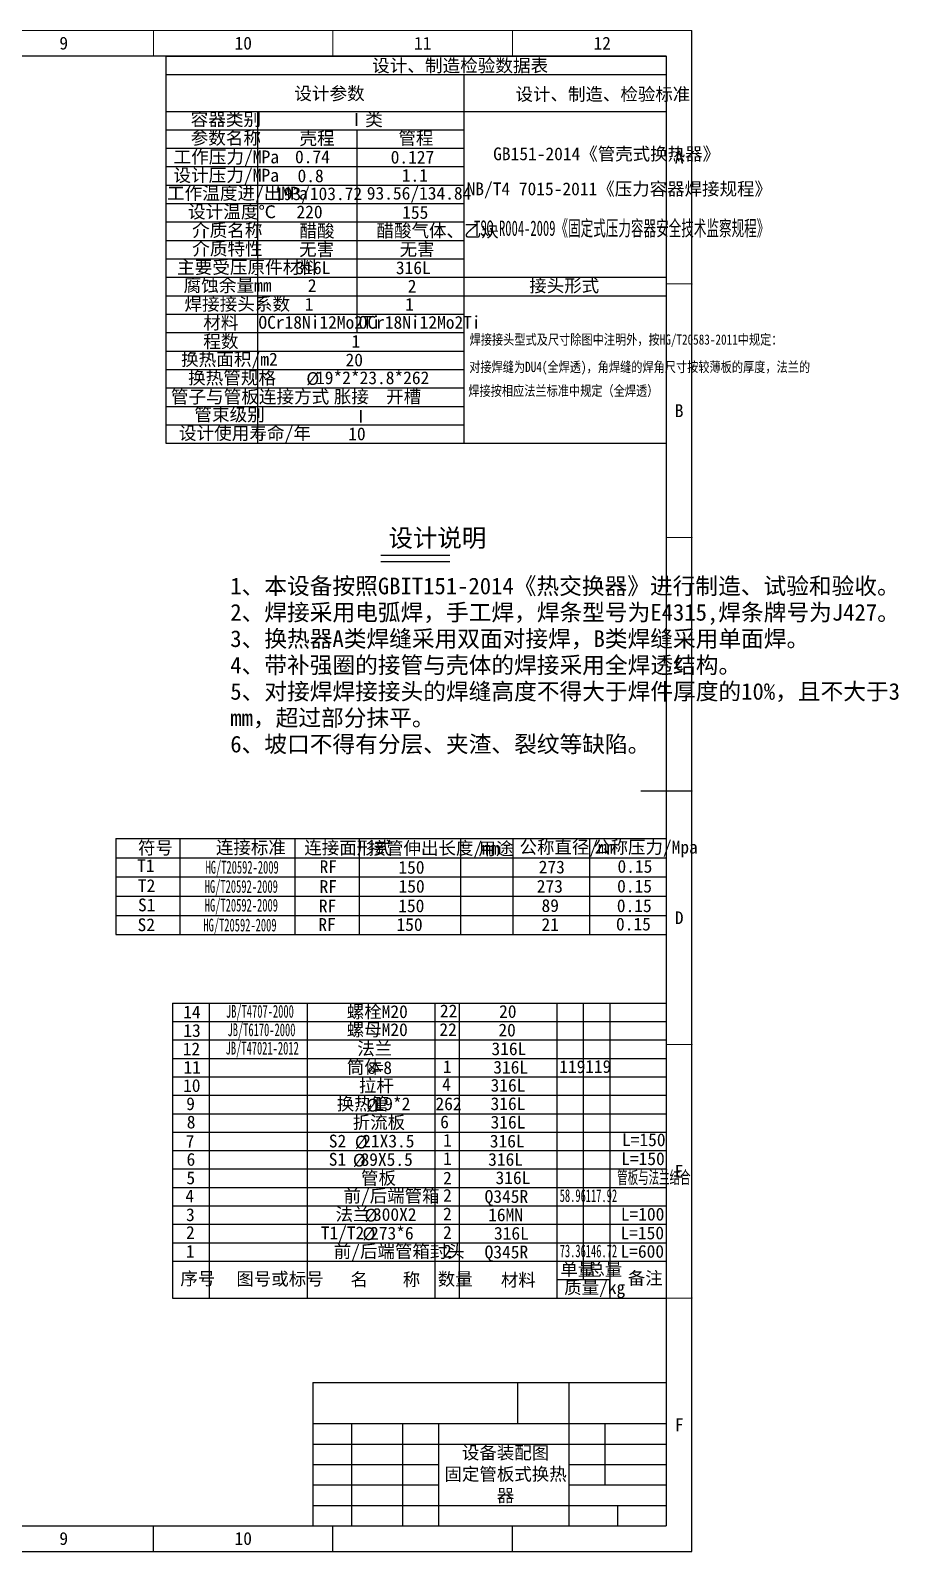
# Model space of a CAD drawing. Header units: millimetres. Extents: x 2 to 924, y -1 to 593.
# Drawn here: x 585 to 924, y -1 to 593 of the extents above; entities that cross this region are included whole.
import ezdxf

# ---------------------------------------------------------------- set-up
doc = ezdxf.new("R2010")
doc.units = ezdxf.units.MM
doc.header["$PDSIZE"] = -5
doc.layers.get('0').update_dxf_attribs({"lineweight": 25})
for name, color, linetype, lineweight in [('A图框', 7, 'Continuous', 18), ('文字', 7, 'Continuous', 25), ('文字说明', 7, 'Continuous', 25), ('框线', 7, 'Continuous', 25)]:
    doc.layers.add(name, color=color, linetype=linetype, lineweight=lineweight)
doc.styles.add('宽度小', font='', dxfattribs={"width": 0.6})
doc.styles.add('工程字', font='')
doc.styles.add('文字4', font='', dxfattribs={"width": 0.8})
doc.styles.add('文字7', font='')
doc.styles.add('汉字5', font='')
doc.styles.get('宽度小').set_extended_font_data('宋体')
doc.styles.get('工程字').set_extended_font_data('宋体')
doc.styles.get('文字4').set_extended_font_data('宋体')
doc.styles.get('文字7').set_extended_font_data('宋体')
doc.styles.get('汉字5').set_extended_font_data('宋体')

msp = doc.modelspace()

# ---------------------------------------------------------------- linework, layer by layer
for p, q in [((842.905, -1.058), (842.905, 592.942)), ((694.905, 64.942), (832.905, 64.942)), ((694.905, 64.942), (694.905, 8.942)), ((774.905, 48.942), (774.905, 64.942)), ((794.905, 8.942), (794.905, 64.942)), ((694.905, 48.942), (832.905, 48.942)), ((709.905, 48.942), (709.905, 8.942)), ((729.905, 48.942), (729.905, 8.942)), ((743.905, 48.942), (743.905, 8.942)), ((808.905, 48.942), (808.905, 48.942)), ((808.905, 48.942), (808.905, 24.942)), ((694.905, 40.942), (832.905, 40.942)), ((694.905, 32.942), (743.905, 32.942)), ((794.905, 32.942), (832.905, 32.942)), ((694.905, 24.942), (743.905, 24.942)), ((794.905, 24.942), (832.905, 24.942)), ((694.905, 16.942), (832.905, 16.942)), ((813.905, 8.942), (813.905, 16.942)), ((632.655, -1.058), (632.655, 8.942)), ((702.738, -1.058), (702.738, 8.942)), ((772.822, -1.058), (772.822, 8.942)), ((1.905, -1.058), (842.905, -1.058))]:
    msp.add_line(p, q)
for points in [[(832.905, 8.942, 0.6, 0.6, 0), (832.905, 582.942, 0.6, 0.6, 0)], [(26.905, 8.942, 0.6, 0.6, 0), (832.905, 8.942, 0.6, 0.6, 0)]]:
    msp.add_lwpolyline(points, format="xyseb")
for p in [(632.655, -1.058), (702.738, -1.058), (772.822, -1.058)]:
    msp.add_point(p)
at = {"layer": 'A图框'}
for p, q in [((842.905, 592.942), (1.905, 592.942)), ((632.655, 582.942), (632.655, 592.942)), ((702.738, 582.942), (702.738, 592.942)), ((772.822, 582.942), (772.822, 592.942)), ((842.905, 493.942), (832.905, 493.942)), ((842.905, 394.942), (832.905, 394.942)), ((842.905, 196.942), (832.905, 196.942)), ((842.905, 97.942), (832.905, 97.942))]:
    msp.add_line(p, q, dxfattribs=at)
for points in [[(832.905, 582.942, 0.6, 0.6, 0), (26.905, 582.942, 0.6, 0.6, 0)], [(842.905, 295.942, 0.6, 0.6, 0), (822.905, 295.942, 0.6, 0.6, 0)]]:
    msp.add_lwpolyline(points, format="xyseb", dxfattribs=at)
for p in [(632.655, 582.942), (702.738, 582.942), (772.822, 582.942), (842.905, 493.942), (842.905, 394.942), (842.905, 295.942), (842.905, 196.942), (842.905, 97.942)]:
    msp.add_point(p, dxfattribs=at)
at = {"layer": '文字'}
for p, q in [((721.359, 388.048), (748.413, 388.048)), ((721.359, 385.574), (748.413, 385.574))]:
    msp.add_line(p, q, dxfattribs=at)
at = {"layer": '框线'}
for p, q in [((637.422, 582.942), (832.905, 582.942)), ((637.422, 582.942), (637.422, 431.742)), ((637.422, 575.742), (832.905, 575.742)), ((753.834, 575.742), (753.834, 431.742)), ((637.422, 561.342), (753.834, 561.342)), ((673.219, 561.342), (673.219, 431.742)), ((712.078, 554.142), (712.078, 474.942)), ((637.422, 546.942), (753.834, 546.942)), ((637.422, 539.742), (753.834, 539.742)), ((637.422, 518.142), (753.834, 518.142)), ((637.422, 510.942), (753.834, 510.942)), ((637.422, 482.142), (753.834, 482.142)), ((637.422, 460.542), (753.834, 460.542)), ((637.422, 438.942), (753.834, 438.942)), ((637.422, 431.742), (832.905, 431.742)), ((617.905, 277.373), (617.905, 239.873)), ((617.905, 277.373), (832.905, 277.373)), ((642.905, 277.373), (642.905, 239.873)), ((687.905, 277.373), (687.905, 239.873)), ((712.905, 277.373), (712.905, 239.873)), ((752.589, 277.373), (752.589, 239.873)), ((772.905, 277.373), (772.905, 239.873)), ((802.905, 277.373), (802.905, 239.873)), ((617.905, 269.873), (832.905, 269.873)), ((617.905, 262.373), (832.905, 262.373)), ((617.905, 254.873), (832.905, 254.873)), ((617.905, 247.373), (832.905, 247.373)), ((617.905, 239.873), (832.905, 239.873)), ((640.13, 213.142), (832.905, 213.142)), ((640.13, 213.142), (640.13, 97.942)), ((654.383, 213.142), (654.383, 97.942)), ((692.68, 213.142), (692.68, 97.942)), ((742.451, 213.142), (742.451, 97.942)), ((752.022, 213.142), (752.022, 97.942)), ((790.117, 213.142), (790.117, 97.942)), ((800.38, 213.142), (800.38, 105.142)), ((810.799, 213.142), (810.799, 97.942)), ((640.13, 205.942), (832.905, 205.942)), ((640.13, 198.742), (832.905, 198.742)), ((640.13, 191.542), (832.905, 191.542)), ((640.13, 184.342), (832.905, 184.342)), ((640.13, 177.142), (832.905, 177.142)), ((640.13, 169.942), (832.905, 169.942)), ((640.13, 162.742), (832.905, 162.742)), ((640.13, 155.542), (832.905, 155.542)), ((640.13, 148.342), (832.905, 148.342)), ((640.13, 141.142), (832.905, 141.142)), ((640.13, 133.942), (832.905, 133.942)), ((640.13, 126.742), (832.905, 126.742)), ((640.13, 119.542), (832.905, 119.542)), ((640.13, 112.342), (832.905, 112.342)), ((790.117, 105.142), (810.799, 105.142)), ((640.13, 97.942), (832.905, 97.942))]:
    msp.add_line(p, q, dxfattribs=at)
at = {"layer": '框线', "ltscale": 10}
for p, q in [((753.834, 561.342), (832.905, 561.342)), ((637.422, 554.142), (753.834, 554.142)), ((637.422, 532.542), (753.834, 532.542)), ((637.422, 525.342), (753.834, 525.342)), ((637.422, 503.742), (753.834, 503.742)), ((637.422, 496.542), (753.834, 496.542)), ((753.834, 496.542), (832.905, 496.542)), ((637.422, 489.342), (753.834, 489.342)), ((753.834, 489.342), (832.905, 489.342)), ((637.422, 474.942), (753.834, 474.942)), ((637.422, 467.742), (753.834, 467.742)), ((637.422, 453.342), (753.834, 453.342)), ((637.422, 446.142), (753.834, 446.142))]:
    msp.add_line(p, q, dxfattribs=at)

# ---------------------------------------------------------------- texts
for s, height, style, p in [('设计、制造检验数据表', 5.04, '文字7', (718.009, 576.709)), ('设计参数', 5.04, '文字7', (687.624, 565.809)), ('设计、制造、检验标准', 5, '汉字5', (774.032, 565.542)), ('容器类别', 5.04, '文字7', (647.17, 555.731)), ('Ⅰ类', 5.04, '文字7', (708.451, 555.633)), ('参数名称', 5.04, '文字7', (647.153, 548.435)), ('壳程', 5, '汉字5', (689.689, 548.317)), ('管程', 5, '汉字5', (728.311, 548.373)), ('工作压力/MPa', 5.04, '文字7', (640.487, 541.038)), ('GB151-2014《管壳式换热器》', 5, '汉字5', (765.283, 542.254)), ('0.74', 5, '汉字5', (687.909, 541.074)), ('0.127', 5, '汉字5', (725.268, 540.955)), ('设计压力/MPa', 5.04, '文字7', (640.451, 533.871)), ('0.8', 5, '汉字5', (688.9, 533.675)), ('1.1', 5, '汉字5', (729.595, 533.86)), ('工作温度进/出MPa', 5.04, '文字7', (637.936, 526.87)), ('193/103.72', 5, '汉字5', (680.094, 526.681)), ('93.56/134.84', 5, '汉字5', (715.936, 526.865)), ('设计温度℃', 5.04, '文字7', (646.122, 519.624)), ('220', 5, '汉字5', (688.477, 519.573)), ('155', 5, '汉字5', (729.754, 519.377)), ('介质名称', 5.04, '文字7', (647.683, 512.368)), ('醋酸', 5, '汉字5', (689.692, 512.129)), ('醋酸气体、乙炔', 5, '汉字5', (719.767, 512.227)), ('介质特性', 5.04, '文字7', (647.769, 505.158)), ('无害', 5, '汉字5', (689.547, 504.94)), ('无害', 5, '汉字5', (728.751, 504.978)), ('主要受压原件材料', 5.04, '文字7', (641.861, 497.945)), ('316L', 5, '汉字5', (688.124, 497.765)), ('316L', 5, '汉字5', (727.298, 497.779)), ('腐蚀余量mm', 5.04, '文字7', (644.428, 490.881)), ('2', 5, '汉字5', (692.921, 490.847)), ('2', 5, '汉字5', (731.913, 490.588)), ('接头形式', 5, '汉字5', (779.379, 490.783)), ('焊接接头系数', 5.04, '文字7', (644.755, 483.581)), ('1', 5, '汉字5', (691.706, 483.524)), ('1', 5, '汉字5', (730.912, 483.455)), ('材料', 5.04, '文字7', (652.081, 476.273)), ('OCr18Ni12Mo2Ti', 5, '汉字5', (673.629, 476.446)), ('OCr18Ni12Mo2Ti', 5, '汉字5', (712.766, 476.446)), ('程数', 5.04, '文字7', (652.095, 468.965)), ('1', 5, '汉字5', (710.007, 469.031)), ('换热面积/m2', 5.04, '文字7', (643.406, 462.037)), ('20', 5, '汉字5', (707.643, 461.777)), ('换热管规格', 5.04, '文字7', (646.149, 454.816)), ('19*2*23.8*262', 5, '汉字5', (696.126, 454.811)), ('管子与管板连接方式', 5.04, '文字7', (639.417, 447.389)), ('管束级别', 5.04, '文字7', (648.612, 440.413)), ('Ⅰ', 5, '汉字5', (710.207, 439.733)), ('设计使用寿命/年', 5.04, '文字7', (642.589, 433.141)), ('10', 5, '汉字5', (708.688, 432.92)), ('符号', 5, '文字4', (626.616, 271.262)), ('连接标准', 5, '文字4', (657.048, 271.357)), ('连接面形式', 5, '文字4', (691.525, 271.284)), ('接管伸出长度/mm', 5, '文字4', (716.643, 271.138)), ('用途', 5, '文字4', (759.518, 270.961)), ('公称直径/mm', 5, '文字4', (775.567, 271.521)), ('公称压力/Mpa', 5, '文字4', (804.287, 271.496)), ('T1', 5, '汉字5', (626.245, 264.29)), ('RF', 5, '汉字5', (697.516, 263.872)), ('150', 5, '汉字5', (728.272, 263.642)), ('273', 5, '汉字5', (783.054, 263.758)), ('0.15', 5, '汉字5', (813.82, 264.007)), ('T2', 5, '汉字5', (626.574, 256.491)), ('RF', 5, '汉字5', (697.503, 256.134)), ('150', 5, '汉字5', (728.333, 256.242)), ('273', 5, '汉字5', (782.295, 256.24)), ('0.15', 5, '汉字5', (813.674, 256.288)), ('S1', 5, '汉字5', (626.594, 248.954)), ('RF', 5, '汉字5', (697.212, 248.53)), ('150', 5, '汉字5', (728.213, 248.613)), ('89', 5, '汉字5', (784.163, 248.712)), ('0.15', 5, '汉字5', (813.57, 248.656)), ('S2', 5, '汉字5', (626.446, 241.211)), ('RF', 5, '汉字5', (697.018, 241.322)), ('150', 5, '汉字5', (727.533, 241.297)), ('21', 5, '汉字5', (784.137, 241.297)), ('0.15', 5, '汉字5', (813.242, 241.487))]:
    msp.add_text(s, height=height, dxfattribs=dict(style=style)).set_placement(p)
for s, height, style, width, p in [('焊接接头型式及尺寸除图中注明外，按HG/T20583-2011中规定：', 4, '文字4', 0.8, (756.097, 470.237)), ('对接焊缝为DU4(全焊透)，角焊缝的焊角尺寸按较薄板的厚度，法兰的', 4, '文字4', 0.8, (755.931, 459.544)), ('焊接按相应法兰标准中规定（全焊透）', 4, '文字4', 0.8, (755.586, 450.245)), ('HG/T20592-2009', 5, '宽度小', 0.6, (652.983, 263.675)), ('HG/T20592-2009', 5, '宽度小', 0.6, (652.651, 256.169)), ('HG/T20592-2009', 5, '宽度小', 0.6, (652.677, 248.863)), ('HG/T20592-2009', 5, '宽度小', 0.6, (652.133, 241.102))]:
    msp.add_text(s, height=height, dxfattribs=dict(style=style, width=width)).set_placement(p)
at = {"style": '汉字5'}
for s, insert, char_height, width, attachment_point in [('NB/T4 7015-2011《压力容器焊接规程》', (754.899, 527.358), 5, 181.84358, 7), ('{\\H1.667x;%%C}', (692.335, 459.507), 3, 0.52662, 1), ('胀接  开槽', (703.089, 446.856), 5, 52.8352, 7), ('F', (837.905, 48.442), 5, 10, 5), ('10', (667.697, 4.01), 5, 70.08333, 5)]:
    msp.add_mtext(s, dxfattribs=dict(at, insert=insert, char_height=char_height, width=width, attachment_point=attachment_point))
at = {"insert": (770.126, 28.942), "char_height": 5, "attachment_point": 5, "style": '汉字5'}
msp.add_mtext_dynamic_manual_height_columns('设备装配图\\P固定管板式换热器', width=48.04405, gutter_width=15, heights=[0], dxfattribs=at)
at = {"layer": 'A图框', "char_height": 5, "attachment_point": 5, "style": '工程字'}
for s, insert, width in [('9', (597.613, 587.942), 70.08333), ('10', (667.697, 587.942), 70.08333), ('11', (737.78, 587.942), 70.08333), ('12', (807.863, 587.942), 70.08333), ('A', (837.905, 543.442), 10), ('B', (837.905, 444.442), 10), ('C', (837.905, 345.442), 10), ('D', (837.905, 246.442), 10), ('E', (837.905, 147.442), 10), ('9', (597.613, 4.01), 70.08333)]:
    msp.add_mtext(s, dxfattribs=dict(at, insert=insert, width=width))
at = {"layer": '文字'}
for s, height, style, p in [('设计说明', 7, '文字7', (724.407, 391.273)), ('1、本设备按照GBIT151-2014《热交换器》进行制造、试验和验收。', 6.5, '文字4', (662.635, 372.756)), ('2、焊接采用电弧焊，手工焊，焊条型号为E4315,焊条牌号为J427。', 6.5, '文字4', (662.635, 362.464)), ('3、换热器A类焊缝采用双面对接焊，B类焊缝采用单面焊。', 6.5, '文字4', (662.635, 352.173)), ('4、带补强圈的接管与壳体的焊接采用全焊透结构。', 6.5, '文字4', (662.635, 341.881)), ('5、对接焊焊接接头的焊缝高度不得大于焊件厚度的10%，且不大于3', 6.5, '文字4', (662.635, 331.589)), ('mm，超过部分抹平。', 6.5, '文字4', (662.635, 321.298)), ('6、坡口不得有分层、夹渣、裂纹等缺陷。', 6.5, '文字4', (662.635, 311.006))]:
    msp.add_text(s, height=height, dxfattribs=dict(at, style=style)).set_placement(p)
at = {"layer": '文字说明'}
for s, style, p in [('14', '文字4', (644.239, 207.114)), ('螺栓M20', '汉字5', (708.11, 207.283)), ('22', '汉字5', (744.493, 207.564)), ('20', '汉字5', (767.591, 207.337)), ('13', '文字4', (644.303, 199.923)), ('螺母M20', '汉字5', (708.103, 200.25)), ('22', '汉字5', (744.273, 200.28)), ('20', '汉字5', (767.317, 200.096)), ('12', '文字4', (644.069, 192.73)), ('法兰', '汉字5', (712.199, 192.855)), ('316L', '汉字5', (764.618, 192.795)), ('11', '文字4', (644.339, 185.559)), ('筒体', '汉字5', (708.18, 185.581)), ('=8', '汉字5', (718.998, 185.415)), ('1', '汉字5', (745.644, 185.765)), ('316L', '汉字5', (765.321, 185.581)), ('119', '汉字5', (791.087, 185.772)), ('119', '汉字5', (801.224, 185.86)), ('拉杆', '汉字5', (712.852, 178.383)), ('10', '文字4', (644.202, 178.426)), ('4', '汉字5', (745.352, 178.854)), ('316L', '汉字5', (764.267, 178.546)), ('9', '文字4', (645.441, 171.331)), ('换热管', '汉字5', (704.214, 171.305)), ('19*2', '汉字5', (719.345, 171.305)), ('262', '汉字5', (742.754, 171.308)), ('316L', '汉字5', (764.267, 171.346)), ('8', '文字4', (645.645, 164.181)), ('折流板', '汉字5', (710.436, 164.069)), ('6', '汉字5', (744.602, 164.251)), ('316L', '汉字5', (764.267, 164.146)), ('7', '文字4', (645.225, 156.635)), ('S2', '汉字5', (701.102, 156.755)), ('21X3.5', '汉字5', (714.148, 156.76)), ('1', '汉字5', (745.715, 157.06)), ('316L', '汉字5', (763.969, 156.732)), ('L=150', '汉字5', (815.578, 157.254)), ('6', '文字4', (645.562, 149.597)), ('S1', '汉字5', (701.068, 149.617)), ('89X5.5', '汉字5', (713.488, 149.562)), ('1', '汉字5', (745.715, 149.899)), ('316L', '汉字5', (763.315, 149.587)), ('L=150', '汉字5', (815.268, 149.854)), ('5', '文字4', (645.515, 142.376)), ('管板', '汉字5', (713.686, 142.3)), ('2', '汉字5', (745.715, 142.291)), ('316L', '汉字5', (766.211, 142.436)), ('4', '文字4', (645.094, 135.269)), ('前/后端管箱', '汉字5', (706.844, 135.352)), ('2', '汉字5', (745.715, 135.538)), ('Q345R', '汉字5', (761.936, 135.118)), ('3', '文字4', (645.355, 127.996)), ('法兰', '汉字5', (703.729, 128.171)), ('300X2', '汉字5', (718.348, 128.089)), ('2', '汉字5', (745.715, 128.287)), ('16MN', '汉字5', (763.315, 127.95)), ('L=100', '汉字5', (815.114, 128.201)), ('2', '文字4', (645.355, 121.047)), ('T1/T2', '汉字5', (697.945, 120.896)), ('273*6', '汉字5', (717.223, 120.788)), ('2', '汉字5', (745.715, 121.054)), ('316L', '汉字5', (765.598, 120.733)), ('L=150', '汉字5', (814.996, 120.874)), ('前/后端管箱封头', '汉字5', (703.043, 113.704)), ('1', '文字4', (645.287, 113.653)), ('2', '汉字5', (745.715, 113.775)), ('Q345R', '汉字5', (761.936, 113.439)), ('L=600', '汉字5', (814.996, 113.674)), ('序号', '文字4', (643.148, 103.024)), ('图号或标号', '文字4', (665.012, 102.955)), ('数量', '文字4', (743.621, 102.864)), ('材料', '文字4', (768.287, 102.527)), ('单量', '文字4', (791.541, 106.641)), ('总量', '文字4', (802.044, 106.707)), ('备注', '文字4', (817.839, 103.216)), ('质量/kg', '文字4', (792.998, 99.578))]:
    msp.add_text(s, height=5, dxfattribs=dict(at, style=style)).set_placement(p)
at = {"layer": '文字说明', "style": '宽度小', "width": 0.6}
for s, p in [('JB/T4707-2000', (660.928, 207.415)), ('JB/T6170-2000', (661.548, 200.214)), ('JB/T47021-2012', (660.82, 193.043)), ('管板与法兰结合', (813.715, 142.563)), ('58.96', (791.255, 135.463)), ('117.92', (801.429, 135.424)), ('73.36', (791.255, 113.863)), ('146.72', (801.429, 113.824))]:
    msp.add_text(s, height=5, dxfattribs=at).set_placement(p)
at = {"layer": '文字说明'}
for s, insert, char_height, width, attachment_point, style in [('{\\H1.667x;δ}', (716.213, 189.483), 2.4, 2.52975, 1, '汉字5'), ('{\\H1.667x;%%C}', (715.743, 175.769), 3, 0.52662, 1, '汉字5'), ('{\\H1.667x;%%C}', (711.274, 161.364), 3, 0.52662, 1, '汉字5'), ('{\\H1.667x;%%C}', (710.484, 154.295), 3, 0.52662, 1, '汉字5'), ('{\\H1.667x;%%C}', (715.046, 132.822), 3, 0.52662, 1, '汉字5'), ('{\\H1.667x;%%C}', (714.242, 125.565), 3, 0.52662, 1, '汉字5'), ('{\\W1;名    称}', (709.553, 102.171), 5, 41.81564, 7, '文字4')]:
    msp.add_mtext(s, dxfattribs=dict(at, insert=insert, char_height=char_height, width=width, attachment_point=attachment_point, style=style))
at = {"layer": '框线', "insert": (757.77, 512.012), "char_height": 6, "width": 177.11397, "attachment_point": 7, "style": '宽度小'}
msp.add_mtext('TSG R004-2009《固定式压力容器安全技术监察规程》', dxfattribs=at)

doc.saveas('drawing.dxf')
